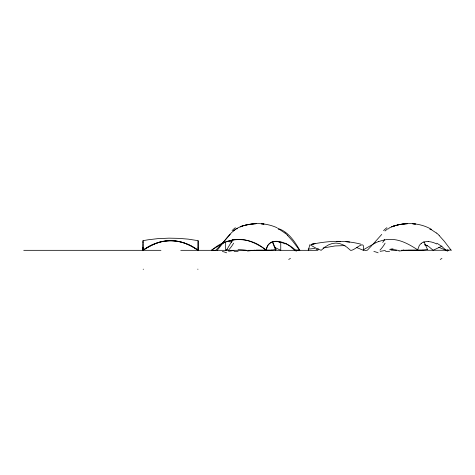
<?xml version="1.0" encoding="UTF-8"?>
<svg xmlns="http://www.w3.org/2000/svg" width="475" height="475" viewBox="0 0 475 475"><rect width="100%" height="100%" fill="white"/><g stroke="black" fill="none" stroke-linecap="round" stroke-linejoin="round"><path stroke-width="0.71" d="M143.011 242.048L143.017 240.688L147.933 239.81L157.54 238.676L168.892 238.153L178.671 238.349L188.332 239.145L198.105 240.683L198.111 241.632M198.099 247.327L198.099 248.372M198.111 242.036L198.099 247.333M143.023 248.383L143.023 247.327M143.023 248.372L142.993 250.289L148.147 247.083A51.852 51.852 0 0 1 158.472 242.487A41.004 41.004 0 0 1 182.626 242.452A51.11 51.11 0 0 1 192.518 246.828L198.14 250.266L198.099 248.372M308.293 250.325L309.86 244.69L316.243 248.312L321.153 250.325L324.823 247.148L328.498 244.88L332.168 243.521L335.843 243.069L339.512 243.521L343.188 244.88L346.857 247.148L350.526 250.325C354.593 251.091 365.133 238.45 363.387 249.209M390.99 250.052L396.53 250.266M232.916 239.406L226.427 250.325M233.195 239.56L231.2 242.434M384.702 239.56L382.707 242.434M217.111 250.325C223.47 242.891 228.689 233.641 237.001 228.285L237.447 228.641M230.25 234.401L220.768 245.011M381.758 234.401L372.275 245.011M220.299 245.527L215.84 250.206L213.97 250.479L211.624 249.909L223.731 242.968M371.806 245.527L367.347 250.206L365.477 250.479L363.132 249.909L375.238 242.968M403.988 250.04L403.162 250.07M233.498 230.975L236.111 228.855L237.447 228.742M385.005 230.975L387.618 228.855L388.948 228.742M269.669 243.42L271.795 242.048M421.171 243.42L423.302 242.048M211.88 250.325C226.688 236.033 251.132 236.033 265.941 250.325C269.093 234.436 288.289 242.773 295.652 250.325M147.262 247.6L142.981 250.266L143.017 244.102M441.952 246.115L433.135 250.266L428.771 246.596L424.412 244.209M227.377 249.434L225.655 250.325L225.655 242.749M237.53 228.059C249.755 222.187 264.824 222.152 277.139 227.774M389.037 228.059C402.135 221.843 418.6 221.997 431.258 229.223M241.472 226.332L244.108 225.477M392.973 226.332L395.616 225.477L391.667 226.824L394.303 225.868M227.204 241.561L231.307 240.308A33.351 32.852 -87.5 0 1 238.996 239.37A31.736 31.255 75.6 0 1 242.808 239.608C251.4 240.7 259.012 245.213 266.16 249.82L267.752 245.569A25.122 14.713 20.6 0 1 269.741 243.467M378.712 241.561L382.814 240.308A33.351 32.852 -87.5 0 1 390.503 239.37A31.736 31.255 75.6 0 1 394.315 239.608C402.907 240.7 410.519 245.213 417.668 249.82L419.259 245.569A25.122 14.713 20.6 0 1 421.248 243.467M296.97 250.088L299.499 249.993M448.477 250.088L451.007 249.993M229.098 241.858L230.82 241.46M228.659 251.334L233.926 250.456M380.166 251.334L385.433 250.456M323.166 248.003L335.029 245.949L345.082 245.581M315.085 243.663L311.659 244.34C327.78 240.837 344.779 239.94 360.852 244.174M318.565 248.983L316.107 249.446M247.475 251.049L254.956 250.177M311.541 244.346L313.304 244.002M398.982 251.049L406.463 250.177M271.314 250.099L256.268 250.141M422.821 250.099L407.776 250.141M336.633 241.342L340.367 241.365M401.363 250.266L446.832 250.266M447.224 250.266L448.946 250.266M23.75 250.325L160.948 250.325M180.767 250.325L246.483 250.325M248.277 250.325L317.959 250.325M424.977 245.462L427.684 245.522M345.954 241.662L349.707 242.048M277.691 228.374C288.111 231.414 294.684 241.395 299.838 250.325M279.027 242.292L280.749 242.749L280.749 250.325L274.437 247.267M438.799 247.303L445.989 250.266L445.989 249.583M356.654 247.499L363.387 250.325L363.387 249.862M431.104 229.526L436.495 233.094M279.597 229.526L284.988 233.094M436.881 243.212L441.447 246.145L446.684 250.83M285.374 243.212L289.94 246.145L295.177 250.83M194.708 248.104L197.291 249.719M439.132 235.499L444.226 241.187L451.25 250.396M287.624 235.499L292.719 241.187L299.743 250.396M427.548 249.565L423.943 241.597M276.04 249.565L272.436 241.597M275.666 250.325L272.478 242.143M198.14 250.266L198.123 249.713M143.011 242.268L143.017 243.414M198.105 240.683L198.105 250.325C182.275 237.749 158.846 237.749 143.017 250.325L143.017 240.683M276.076 249.494A62.474 32.49 -33 0 1 271.356 250.034M254.879 250.343A79.177 47.179 -41.3 0 1 256.191 250.301M238.07 249.708A36.581 30.115 -0.1 0 1 247.623 250.557M288.711 259.451A53.129 4.578 -36.6 0 1 290.439 258.406M285.053 232.993A23.922 13.122 44.2 0 1 287.702 235.422M278.279 229.164A9.939 5.51 45.1 0 1 279.615 229.698M295.967 249.518A68.287 12.148 -61 0 1 296.204 251.317M272.056 242.321A17.171 10.652 29.4 0 1 276.705 241.46M276.67 241.585A17.818 12.148 38.1 0 1 285.16 243.972M223.713 242.921A50.629 49.863 -84.6 0 1 227.187 241.514M233.593 243.147A45.018 33.612 -0.9 0 1 228.469 250.111M232.079 230.63A27.117 4.471 -55.7 0 1 235.38 227.691M222.353 251.477A75.157 29.658 -29.6 0 1 226.64 252.825M234.074 251.542A39.995 35.928 1 0 1 238.112 251.311M427.583 249.494A62.474 32.49 -33 0 1 422.857 250.034M406.386 250.343A79.177 47.179 -41.3 0 1 407.698 250.301M389.577 249.708A36.581 30.115 -0.1 0 1 399.131 250.557M440.218 259.451A53.129 4.578 -36.6 0 1 441.946 258.406M436.555 232.993A23.922 13.122 44.2 0 1 439.209 235.422M429.786 229.164A9.939 5.51 45.1 0 1 431.122 229.698M447.468 249.518A68.287 12.148 -61 0 1 447.711 251.317M423.563 242.321A17.171 10.652 29.4 0 1 428.213 241.46M428.177 241.585A17.818 12.148 38.1 0 1 436.668 243.972M375.22 242.921A50.629 49.863 -84.6 0 1 378.694 241.514M385.1 243.147A45.018 33.612 -0.9 0 1 379.976 250.111M383.586 230.63A27.117 4.471 -55.7 0 1 386.882 227.691M373.861 251.477A75.157 29.658 -29.6 0 1 378.147 252.825M385.581 251.542A39.995 35.928 1 0 1 389.619 251.311M393.033 248.852A25.816 9.185 -3.6 0 1 390.794 249.031M315.062 248.306A25.816 9.185 -3.6 0 1 308.192 249.084M147.339 247.724A53.081 52.939 -31.3 0 1 158.496 242.588M192.957 247.083A51.811 51.805 0 0 0 182.62 242.476A40.998 40.998 0 0 0 158.466 242.464M143.242 269.485A51.811 0.95 -88.4 0 1 143.254 269.129M197.873 269.087A51.852 0.956 88.4 0 1 197.885 269.438M241.478 226.32L240.16 226.83L242.796 225.868L241.478 226.314M248.063 224.574L245.415 225.138L253.335 223.879L248.045 224.568M399.564 224.574L396.916 225.138L399.564 224.574M402.194 224.129L399.552 224.568L404.843 223.879L402.194 224.129M255.977 223.701L253.323 223.885L255.977 223.707M407.479 223.701L404.831 223.885L407.485 223.707M415.429 224.022L412.781 223.778L415.429 224.022M263.928 224.022L261.274 223.778L263.928 224.022"/></g></svg>
